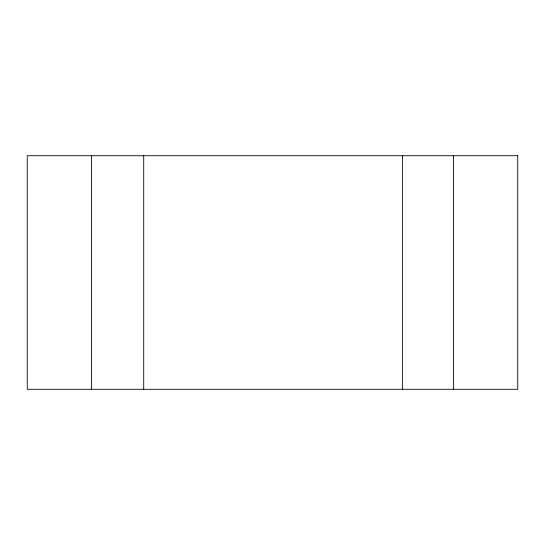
<?xml version="1.0" encoding="UTF-8"?>
<svg xmlns="http://www.w3.org/2000/svg" width="545" height="545" viewBox="0 0 545 545"><rect width="100%" height="100%" fill="white"/><g stroke="black" fill="none" stroke-linecap="round" stroke-linejoin="round"><path stroke-width="0.82" d="M453.515 155.713L453.515 389.287M402.598 155.713L402.598 389.287M143.716 155.713L143.716 389.287M91.485 155.713L91.485 389.287M517.75 155.713L27.25 155.713L27.25 389.287L517.75 389.287L517.75 155.713"/></g></svg>
